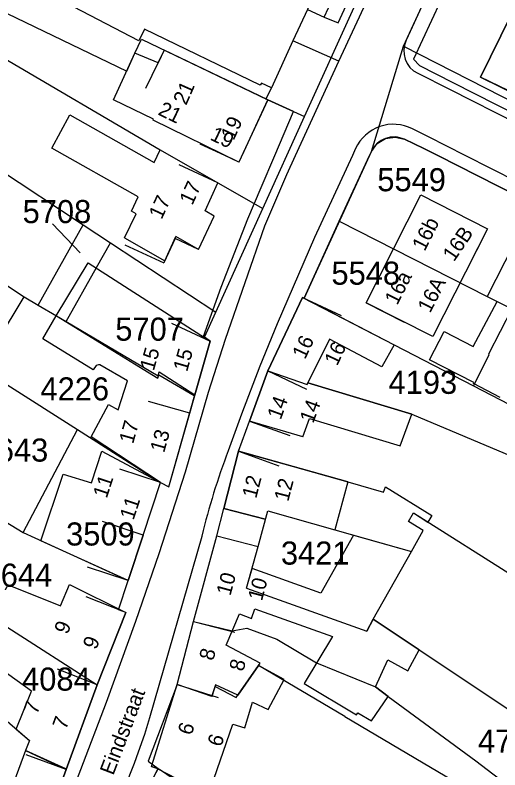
# Model space of a CAD drawing. Extents: x 191865 to 199936, y 328943 to 333393.
# Drawn here: x 196389.7 to 196446.5, y 331428.1 to 331516.4 of the extents above; entities that cross this region are included whole.
import ezdxf

# ---------------------------------------------------------------- set-up
doc = ezdxf.new("R2010")
doc.units = 0
for name, color, linetype in [('aanpijling perceelnummer', 7, 'Continuous'), ('hoofdgebouw', 7, 'Continuous'), ('huisnummer', 7, 'Continuous'), ('Level 2', 7, 'Continuous'), ('Level 39', 7, 'Continuous'), ('Level 40', 7, 'Continuous'), ('Level 8', 7, 'Continuous'), ('perceelgrens', 7, 'Continuous'), ('perceelnummer', 7, 'Continuous')]:
    doc.layers.add(name, color=color, linetype=linetype)

msp = doc.modelspace()

# ---------------------------------------------------------------- linework, layer by layer
at = {"layer": 'aanpijling perceelnummer'}
msp.add_line((196394.129, 331491.994), (196397.335, 331488.615), dxfattribs=at)
at = {"layer": 'hoofdgebouw'}
for p, q in [((196444.227, 331509.163), (196447.765, 331516.385)), ((196401.271, 331506.532), (196403.764, 331511.957)), ((196406.484, 331510.84), (196403.764, 331511.957)), ((196407.179, 331512.336), (196406.484, 331510.84)), ((196419.309, 331506.514), (196407.179, 331512.336)), ((196451.284, 331505.711), (196444.227, 331509.163)), ((196405.936, 331504.25), (196401.271, 331506.532)), ((196419.309, 331506.514), (196415.939, 331499.234)), ((196394.04, 331500.862), (196396.125, 331504.766)), ((196396.125, 331504.766), (196406.003, 331499.18)), ((196405.887, 331504.151), (196405.936, 331504.25)), ((196415.939, 331499.234), (196405.887, 331504.151)), ((196404.139, 331495.168), (196394.04, 331500.862)), ((196406.003, 331499.18), (196406.698, 331500.676)), ((196406.698, 331500.676), (196413.483, 331496.804)), ((196411.97, 331493.537), (196413.483, 331496.804)), ((196403.367, 331493.508), (196404.139, 331495.168)), ((196430.831, 331482.777), (196437.241, 331495.391)), ((196437.241, 331495.391), (196445.021, 331491.434)), ((196402.553, 331490.366), (196403.916, 331493.18)), ((196403.916, 331493.18), (196403.367, 331493.508)), ((196413.032, 331492.913), (196411.97, 331493.537)), ((196411.217, 331489.004), (196413.032, 331492.913)), ((196445.021, 331491.434), (196438.615, 331478.823)), ((196402.553, 331490.366), (196407.243, 331487.69)), ((196407.243, 331487.69), (196408.554, 331490.532)), ((196411.217, 331489.004), (196408.554, 331490.532)), ((196448.083, 331489.55), (196444.988, 331483.518)), ((196419.317, 331474.803), (196423.366, 331483.413)), ((196423.366, 331483.413), (196434.113, 331477.855)), ((196444.988, 331483.518), (196446.157, 331482.927)), ((196438.615, 331478.823), (196430.831, 331482.777)), ((196443.356, 331477.678), (196446.157, 331482.927)), ((196394.566, 331481.256), (196404.202, 331475.33)), ((196438.245, 331476.125), (196439.952, 331479.434)), ((196439.952, 331479.434), (196443.356, 331477.678)), ((196412.576, 331478.302), (196410.788, 331472.032)), ((196426.544, 331478.506), (196424.008, 331473.399)), ((196432.65, 331475.293), (196426.544, 331478.506)), ((196434.113, 331477.855), (196432.65, 331475.293)), ((196443.448, 331473.441), (196438.245, 331476.125)), ((196419.315, 331474.804), (196417.181, 331468.951)), ((196436.175, 331469.755), (196424.008, 331473.399)), ((196443.388, 331473.325), (196443.448, 331473.441)), ((196446.528, 331471.705), (196443.388, 331473.325)), ((196410.176, 331469.885), (196410.788, 331472.032)), ((196407.728, 331461.248), (196410.176, 331469.885)), ((196423.418, 331467.083), (196424.2, 331469.226)), ((196424.2, 331469.226), (196434.823, 331466.044)), ((196434.823, 331466.044), (196436.175, 331469.755)), ((196423.418, 331467.083), (196417.181, 331468.951)), ((196399.872, 331465.439), (196406.752, 331461.753)), ((196414.155, 331458.708), (196415.899, 331465.438)), ((196415.899, 331465.438), (196422.172, 331463.664)), ((196422.172, 331463.664), (196428.697, 331461.818)), ((196406.752, 331461.753), (196407.728, 331461.248)), ((196428.697, 331461.818), (196432.854, 331460.642)), ((196432.854, 331460.642), (196433.076, 331461.253)), ((196433.076, 331461.253), (196438.496, 331457.911)), ((196418.996, 331457.455), (196414.155, 331458.708)), ((196418.171, 331454.271), (196419.318, 331458.444)), ((196419.318, 331458.444), (196427.15, 331456.228)), ((196435.799, 331457.194), (196436.364, 331458.195)), ((196436.364, 331458.195), (196438.054, 331457.128)), ((196438.496, 331457.911), (196438.054, 331457.128)), ((196437.489, 331456.127), (196435.799, 331457.194)), ((196427.15, 331456.228), (196429.347, 331455.607)), ((196436.115, 331453.692), (196437.489, 331456.127)), ((196410.619, 331445.494), (196413.331, 331455.525)), ((196413.331, 331455.525), (196418.171, 331454.271)), ((196429.347, 331455.607), (196425.521, 331448.827)), ((196429.347, 331455.607), (196436.115, 331453.692)), ((196416.827, 331449.381), (196417.465, 331451.701)), ((196425.521, 331448.827), (196417.465, 331451.701)), ((196416.827, 331449.381), (196430.921, 331444.353)), ((196402.703, 331446.538), (196399.328, 331438.09)), ((196414.448, 331442.743), (196415.985, 331446.381)), ((196415.985, 331446.381), (196417.417, 331445.87)), ((196417.417, 331445.87), (196417.814, 331446.985)), ((196417.814, 331446.985), (196426.904, 331443.742)), ((196408.719, 331438.114), (196410.619, 331445.494)), ((196430.921, 331444.353), (196431.651, 331445.781)), ((196437.039, 331442.205), (196431.651, 331445.781)), ((196426.904, 331443.742), (196423.564, 331438.263)), ((196418.426, 331440.642), (196414.448, 331442.743)), ((196435.689, 331439.731), (196437.039, 331442.205)), ((196431.901, 331437.86), (196433.375, 331441.022)), ((196433.375, 331441.022), (196435.689, 331439.731)), ((196418.226, 331440.355), (196415.797, 331436.879)), ((196418.226, 331440.355), (196418.426, 331440.642)), ((196421.242, 331438.718), (196418.226, 331440.355)), ((196419.37, 331435.218), (196421.242, 331438.718)), ((196423.564, 331438.263), (196429.7, 331434.585)), ((196389.864, 331432.898), (196391.671, 331437.351)), ((196399.328, 331438.09), (196395.728, 331428.21)), ((196405.689, 331428.527), (196408.719, 331438.114)), ((196412.757, 331436.713), (196408.719, 331438.114)), ((196413.2, 331438.093), (196412.757, 331436.713)), ((196415.797, 331436.879), (196413.2, 331438.093)), ((196433.401, 331436.718), (196431.901, 331437.86)), ((196431.436, 331433.87), (196433.401, 331436.718)), ((196416.635, 331433.046), (196417.512, 331436.061)), ((196417.512, 331436.061), (196419.37, 331435.218)), ((196429.7, 331434.585), (196429.844, 331434.824)), ((196429.844, 331434.824), (196431.436, 331433.87)), ((196412.637, 331426.063), (196415.207, 331433.502)), ((196415.207, 331433.502), (196416.635, 331433.046)), ((196395.659, 331428.261), (196390.953, 331430.411)), ((196405.689, 331428.527), (196406.652, 331428.223)), ((196394.35, 331424.561), (196395.728, 331428.21)), ((196406.652, 331428.223), (196408.245, 331427.157))]:
    msp.add_line(p, q, dxfattribs=at)
for points in [[(196406.752, 331461.753), (196398.632, 331467.119), (196400.673, 331470.872), (196401.791, 331470.239), (196402.874, 331473.647), (196399.643, 331475.508), (196399.493, 331475.505), (196399.24, 331475.431), (196398.88, 331474.939), (196392.966, 331478.554), (196394.555, 331481.234), (196398.296, 331487.46), (196412.576, 331478.302)], [(196404.202, 331475.33), (196406.446, 331473.962), (196406.574, 331474.335), (196410.709, 331471.917)], [(196402.973, 331450.294), (196392.758, 331454.944), (196395.371, 331462.74), (196398.665, 331461.723), (196399.872, 331465.439)], [(196402.973, 331450.294), (196404.73, 331455.614), (196406.752, 331461.753)], [(196391.671, 331437.351), (196386.293, 331441.17), (196388.771, 331444.87), (196386.844, 331446.221), (196388.913, 331449.776), (196395.052, 331447.319), (196396.087, 331449.838), (196402.703, 331446.538)], [(196389.864, 331432.898), (196391.409, 331431.588), (196390.956, 331430.402), (196389.571, 331426.711), (196377.701, 331434.635), (196381.28, 331440.028)]]:
    msp.add_lwpolyline(points, dxfattribs=at)
at = {"layer": 'Level 2'}
for p, q in [((196407.179, 331512.336), (196405.015, 331507.827)), ((196414.284, 331500), (196411.401, 331501.335)), ((196415.939, 331499.234), (196414.284, 331500)), ((196415.939, 331499.234), (196416.294, 331500)), ((196413.483, 331496.804), (196408.945, 331498.905)), ((196445.021, 331491.434), (196442.755, 331486.977)), ((196402.592, 331489.543), (196407.127, 331487.439)), ((196408.451, 331490.288), (196407.127, 331487.439)), ((196411.217, 331489.004), (196408.451, 331490.288)), ((196423.366, 331483.413), (196419.317, 331474.803)), ((196423.366, 331483.413), (196427.89, 331481.284)), ((196430.831, 331482.777), (196435.288, 331480.511)), ((196408.04, 331480.407), (196412.576, 331478.302)), ((196419.315, 331474.804), (196417.181, 331468.951)), ((196419.317, 331474.803), (196423.84, 331472.674)), ((196410.176, 331469.885), (196405.364, 331471.249)), ((196417.181, 331468.951), (196421.877, 331467.237)), ((196415.899, 331465.438), (196414.155, 331458.708)), ((196415.899, 331465.438), (196420.595, 331463.723)), ((196406.752, 331461.753), (196402.005, 331463.32)), ((196414.155, 331458.708), (196418.996, 331457.455)), ((196404.725, 331455.612), (196399.977, 331457.179)), ((196404.73, 331455.614), (196402.973, 331450.294)), ((196413.331, 331455.525), (196418.171, 331454.271)), ((196402.973, 331450.294), (196398.225, 331451.862)), ((196402.703, 331446.538), (196398.059, 331448.391)), ((196410.619, 331445.494), (196415.461, 331444.246)), ((196399.328, 331438.09), (196394.684, 331439.944)), ((196408.719, 331438.114), (196413.486, 331436.608)), ((196395.728, 331428.21), (196391.029, 331429.922)), ((196406.423, 331428.271), (196410.874, 331425.992))]:
    msp.add_line(p, q, dxfattribs=at)
for points in [[(196447.765, 331516.385), (196444.227, 331509.163), (196451.284, 331505.711)], [(196416.294, 331500), (196419.309, 331506.514), (196407.179, 331512.336)], [(196411.217, 331489.004), (196413.032, 331492.913), (196411.97, 331493.537), (196413.483, 331496.804)], [(196430.831, 331482.777), (196437.241, 331495.391), (196445.021, 331491.434)], [(196404.73, 331455.614), (196406.752, 331461.753), (196407.728, 331461.248), (196410.176, 331469.885), (196412.576, 331478.302)], [(196403.144, 331421.867), (196406.228, 331427.841), (196406.423, 331428.271), (196405.689, 331428.527), (196408.719, 331438.114), (196410.619, 331445.494), (196413.331, 331455.525)], [(196402.703, 331446.538), (196399.328, 331438.09), (196395.728, 331428.21)]]:
    msp.add_lwpolyline(points, dxfattribs=at)
at = {"layer": 'Level 8'}
for p, q in [((196454.535, 331554.657), (196435.5, 331513.482)), ((196427.635, 331511.043), (196442.945, 331544.016)), ((196436.861, 331509.618), (196440.586, 331507.77)), ((196440.959, 331508.547), (196457.779, 331500)), ((196440.586, 331507.77), (196455.858, 331500)), ((196420.138, 331500), (196422.336, 331505.145)), ((196438.124, 331502.185), (196436.236, 331503.135)), ((196437.594, 331500.826), (196435.307, 331501.897)), ((196442.429, 331500), (196438.124, 331502.185)), ((196429.595, 331500.821), (196429.214, 331500)), ((196431.445, 331500.488), (196431.22, 331500)), ((196439.219, 331500), (196437.594, 331500.826)), ((196421.532, 331497.776), (196422.554, 331500)), ((196501.505, 331468.331), (196439.219, 331500)), ((196502.018, 331469.749), (196442.429, 331500)), ((196411.788, 331478.837), (196413.842, 331484.603)), ((196416.219, 331469.742), (196414.692, 331465.457)), ((196415.899, 331465.438), (196417.181, 331468.951)), ((196413.331, 331455.525), (196414.155, 331458.708)), ((196411.575, 331455.451), (196405.464, 331434.231)), ((196401.847, 331446.88), (196402.973, 331450.294)), ((196395.728, 331428.21), (196394.391, 331424.544))]:
    msp.add_line(p, q, dxfattribs=at)
for points in [[(196423.975, 331517.098), (196425.907, 331516.195), (196427.532, 331515.514), (196439.706, 331541.869)], [(196422.336, 331505.145), (196419.304, 331506.51), (196419.1, 331506.608), (196419.758, 331507.918), (196418.565, 331508.476), (196418.437, 331508.242), (196404.877, 331514.788), (196404.222, 331513.407), (196380.358, 331525.84), (196387.317, 331541.183), (196409.793, 331529.336), (196408.67, 331527.206), (196424.975, 331519.405), (196423.975, 331517.098), (196422.244, 331513.433), (196419.758, 331507.918), (196419.1, 331506.608)], [(196449.79, 331539.759), (196447.942, 331536.195), (196436.363, 331511.264), (196437.064, 331510.516), (196440.959, 331508.547)], [(196425.907, 331516.195), (196432, 331529.331), (196431.828, 331529.445)], [(196422.554, 331500), (196427.635, 331511.043), (196422.244, 331513.433)], [(196413.842, 331484.603), (196416.972, 331492.585), (196418.546, 331496.276), (196420.138, 331500)], [(196429.214, 331500), (196424.769, 331490.408), (196420.42, 331480.331)], [(196431.22, 331500), (196424.73, 331485.892), (196423.578, 331483.305)], [(196394.741, 331421.216), (196397.42, 331428.179), (196400.434, 331436.059), (196403.88, 331445.53), (196406.608, 331453.462), (196409.673, 331463.011), (196412.382, 331472.33), (196414.363, 331478.527), (196418.961, 331491.777), (196421.532, 331497.776)], [(196420.42, 331480.331), (196418.375, 331475.347), (196416.219, 331469.742)], [(196405.464, 331434.231), (196404.877, 331432.294), (196404.132, 331430.206), (196403.663, 331428.875), (196402.557, 331426.031), (196400.75, 331421.326)]]:
    msp.add_lwpolyline(points, dxfattribs=at)
for centre, radius, start, end in [((196438.16, 331512.246), 2.934, 155.10857, 243.67218), ((196434.036, 331498.759), 4.898, 63.33435, 155.09193), ((196434.075, 331499.277), 2.895, 64.86893, 155.29024), ((196488.661, 331436.907), 79.288, 158.89441, 166.43816)]:
    msp.add_arc(centre, radius, start, end, dxfattribs=at)
at = {"layer": 'perceelgrens'}
for p, q in [((196351.96, 331532.672), (196406.698, 331500.676)), ((196435.188, 331512.807), (196440.215, 331523.681)), ((196375.737, 331522.89), (196402.804, 331509.867)), ((196423.615, 331504.566), (196429.428, 331517.363)), ((196423.615, 331504.566), (196429.428, 331517.363)), ((196343.388, 331514.525), (196390.813, 331483.47)), ((196403.764, 331511.957), (196404.528, 331513.608)), ((196404.528, 331513.608), (196419.309, 331506.514)), ((196431.445, 331500.488), (196435.188, 331512.807)), ((196435.188, 331512.807), (196505.11, 331477.067)), ((196402.804, 331509.867), (196403.764, 331511.957)), ((196419.309, 331506.514), (196423.615, 331504.566)), ((196418.729, 331493.81), (196423.615, 331504.566)), ((196418.729, 331493.81), (196423.615, 331504.566)), ((196432.112, 331501.405), (196433.081, 331501.996)), ((196433.081, 331501.996), (196434.203, 331502.169)), ((196434.203, 331502.169), (196435.307, 331501.897)), ((196435.307, 331501.897), (196437.594, 331500.826)), ((196431.445, 331500.488), (196432.112, 331501.405)), ((196384.449, 331500.61), (196397.715, 331491.897)), ((196406.698, 331500.676), (196413.483, 331496.804)), ((196431.22, 331500), (196431.445, 331500.488)), ((196437.594, 331500.826), (196439.219, 331500)), ((196427.685, 331492.316), (196431.22, 331500)), ((196439.219, 331500), (196453.372, 331492.804)), ((196413.483, 331496.804), (196418.729, 331493.81)), ((196413.229, 331481.7), (196418.729, 331493.81)), ((196413.229, 331481.7), (196418.729, 331493.81)), ((196424.73, 331485.892), (196427.685, 331492.316)), ((196427.685, 331492.316), (196444.988, 331483.518)), ((196392.448, 331482.505), (196397.715, 331491.897)), ((196392.448, 331482.505), (196397.715, 331491.897)), ((196397.715, 331491.897), (196400.893, 331489.81)), ((196397.715, 331491.897), (196400.893, 331489.81)), ((196399.259, 331486.893), (196400.893, 331489.81)), ((196400.893, 331489.81), (196413.229, 331481.7)), ((196400.893, 331489.81), (196413.229, 331481.7)), ((196395.722, 331480.575), (196399.259, 331486.893)), ((196423.577, 331483.304), (196424.73, 331485.892)), ((196387.4, 331477.881), (196390.813, 331483.47)), ((196387.4, 331477.881), (196390.813, 331483.47)), ((196390.813, 331483.47), (196392.448, 331482.505)), ((196390.813, 331483.47), (196392.448, 331482.505)), ((196423.366, 331483.413), (196419.315, 331474.804)), ((196423.577, 331483.304), (196423.366, 331483.413)), ((196423.577, 331483.304), (196434.113, 331477.855)), ((196444.988, 331483.518), (196447.881, 331482.055)), ((196392.448, 331482.505), (196394.566, 331481.256)), ((196411.887, 331478.747), (196413.229, 331481.7)), ((196447.881, 331482.055), (196445.146, 331476.754)), ((196394.566, 331481.256), (196395.722, 331480.575)), ((196395.722, 331480.575), (196406.469, 331474.235)), ((196410.788, 331472.032), (196412.576, 331478.302)), ((196412.576, 331478.302), (196411.887, 331478.747)), ((196434.113, 331477.855), (196443.373, 331473.075)), ((196443.373, 331473.075), (196445.235, 331476.708)), ((196445.235, 331476.708), (196445.146, 331476.754)), ((196406.469, 331474.235), (196406.606, 331474.715)), ((196406.606, 331474.715), (196410.788, 331472.032)), ((196417.181, 331468.951), (196419.315, 331474.804)), ((196419.315, 331474.804), (196423.919, 331473.22)), ((196388.768, 331473.215), (196397.035, 331467.946)), ((196423.919, 331473.22), (196424.008, 331473.399)), ((196424.008, 331473.399), (196436.175, 331469.755)), ((196443.373, 331473.075), (196452.191, 331468.516)), ((196407.728, 331461.248), (196410.788, 331472.032)), ((196436.175, 331469.755), (196450.321, 331463.796)), ((196415.899, 331465.438), (196417.181, 331468.951)), ((196390.667, 331455.907), (196397.035, 331467.946)), ((196397.035, 331467.946), (196406.752, 331461.753)), ((196414.155, 331458.708), (196415.899, 331465.438)), ((196428.697, 331461.818), (196415.899, 331465.438)), ((196404.73, 331455.614), (196406.752, 331461.753)), ((196406.752, 331461.753), (196407.728, 331461.248)), ((196428.697, 331461.818), (196427.15, 331456.228)), ((196413.331, 331455.525), (196414.155, 331458.708)), ((196386.384, 331458.509), (196390.667, 331455.907)), ((196435.799, 331457.194), (196436.364, 331458.195)), ((196436.364, 331458.195), (196469.587, 331437.227)), ((196437.489, 331456.127), (196435.799, 331457.194)), ((196390.667, 331455.907), (196402.973, 331450.294)), ((196427.15, 331456.228), (196436.115, 331453.692)), ((196436.115, 331453.692), (196437.489, 331456.127)), ((196402.973, 331450.294), (196404.73, 331455.614)), ((196410.619, 331445.494), (196413.331, 331455.525)), ((196413.331, 331455.525), (196418.171, 331454.271)), ((196416.827, 331449.381), (196418.171, 331454.271)), ((196431.651, 331445.781), (196436.115, 331453.692)), ((196401.847, 331446.88), (196402.973, 331450.294)), ((196416.827, 331449.381), (196430.921, 331444.353)), ((196399.328, 331438.09), (196402.703, 331446.538)), ((196402.703, 331446.538), (196401.847, 331446.88)), ((196408.719, 331438.114), (196410.619, 331445.494)), ((196410.619, 331445.494), (196415.144, 331444.391)), ((196431.651, 331445.781), (196430.921, 331444.353)), ((196431.651, 331445.781), (196463.439, 331424.596)), ((196388.771, 331444.87), (196399.328, 331438.09)), ((196415.144, 331444.391), (196416.874, 331444.732)), ((196416.874, 331444.732), (196420.379, 331443.438)), ((196420.379, 331443.438), (196425.021, 331440.653)), ((196381.387, 331440.192), (196391.409, 331431.588)), ((196415.614, 331436.617), (196418.226, 331440.355)), ((196428.349, 331434.397), (196418.226, 331440.355)), ((196425.021, 331440.653), (196431.901, 331437.86)), ((196395.728, 331428.21), (196399.328, 331438.09)), ((196408.719, 331438.114), (196405.315, 331429.164)), ((196412.757, 331436.713), (196408.719, 331438.114)), ((196412.757, 331436.713), (196413.134, 331437.904)), ((196413.134, 331437.904), (196415.614, 331436.617)), ((196431.901, 331437.86), (196433.401, 331436.718)), ((196433.401, 331436.718), (196443.663, 331429.199)), ((196428.349, 331434.397), (196441.967, 331426.315)), ((196391.409, 331431.588), (196390.956, 331430.402)), ((196390.956, 331430.402), (196395.728, 331428.21)), ((196405.315, 331429.164), (196406.461, 331428.292)), ((196443.663, 331429.199), (196460.65, 331416.39)), ((196394.35, 331424.561), (196395.728, 331428.21)), ((196406.461, 331428.292), (196406.228, 331427.841))]:
    msp.add_line(p, q, dxfattribs=at)

# ---------------------------------------------------------------- texts
at = {"layer": 'huisnummer'}
for s, rotation, p in [('21', 66.10152, (196409.754, 331505.799)), ('19', 65.15279, (196415.312, 331501.688)), ('17', 65.15279, (196410.466, 331494.098)), ('16b', 63.10154, (196437.664, 331488.718)), ('16a', 63.10154, (196434.461, 331482.415)), ('16', 64.82025, (196423.672, 331476.074)), ('15', 74.08611, (196409.865, 331474.632)), ('14', 69.9875, (196420.823, 331469.013)), ('13', 74.21205, (196407.173, 331465.158)), ('12', 75.51897, (196417.954, 331459.812)), ('11', 71.74637, (196403.592, 331457.273)), ('10', 74.86552, (196414.935, 331448.433)), ('9', 68.20924, (196399.216, 331442.122)), ('8', 75.57447, (196412.931, 331440.839)), ('7', 69.9875, (196395.687, 331432.77)), ('6', 72.47155, (196410.386, 331432.106))]:
    msp.add_text(s, height=1.75, rotation=rotation, dxfattribs=at).set_placement(p)
at = {"layer": 'Level 39'}
for s, rotation, p in [('21', 334.359, (196406.352, 331504.824)), ('19', 334.359, (196412.447, 331501.899)), ('17', 65.09475, (196406.88, 331492.436)), ('16B', 55.79982, (196441.1, 331487.498)), ('16A', 62.88048, (196438.311, 331481.493)), ('16', 64.81224, (196427.432, 331475.319)), ('15', 74.08467, (196405.966, 331474.738)), ('14', 69.96843, (196424.631, 331468.596)), ('17', 74.17701, (196403.542, 331466.196)), ('11', 71.77005, (196400.456, 331459.826)), ('12', 75.47049, (196421.707, 331459.452)), ('10', 74.87496, (196418.628, 331447.821)), ('9', 68.22414, (196395.863, 331443.908)), ('8', 75.56283, (196416.451, 331439.579)), ('7', 69.97878, (196392.313, 331434.549)), ('6', 72.46179, (196413.864, 331430.755))]:
    msp.add_text(s, height=1.75, rotation=rotation, dxfattribs=at).set_placement(p)
at = {"layer": 'Level 40'}
msp.add_text('Eindstraat', height=1.75, rotation=69.02478, dxfattribs=at).set_placement((196401.225, 331427.428))
at = {"layer": 'perceelnummer'}
for s, p in [('5549', (196432.132, 331495.824)), ('5708', (196390.614, 331492.095)), ('5548', (196426.762, 331484.89)), ('5707', (196401.463, 331478.343)), ('4193', (196433.446, 331472.126)), ('4226', (196392.703, 331471.359)), ('643', (196387.591, 331464.203)), ('3509', (196395.7, 331454.387)), ('3421', (196420.848, 331452.157)), ('644', (196388.055, 331449.574)), ('4084', (196390.553, 331437.415)), ('4798', (196443.913, 331430.168))]:
    msp.add_text(s, height=2.7, dxfattribs=at).set_placement(p)

doc.saveas('drawing.dxf')
